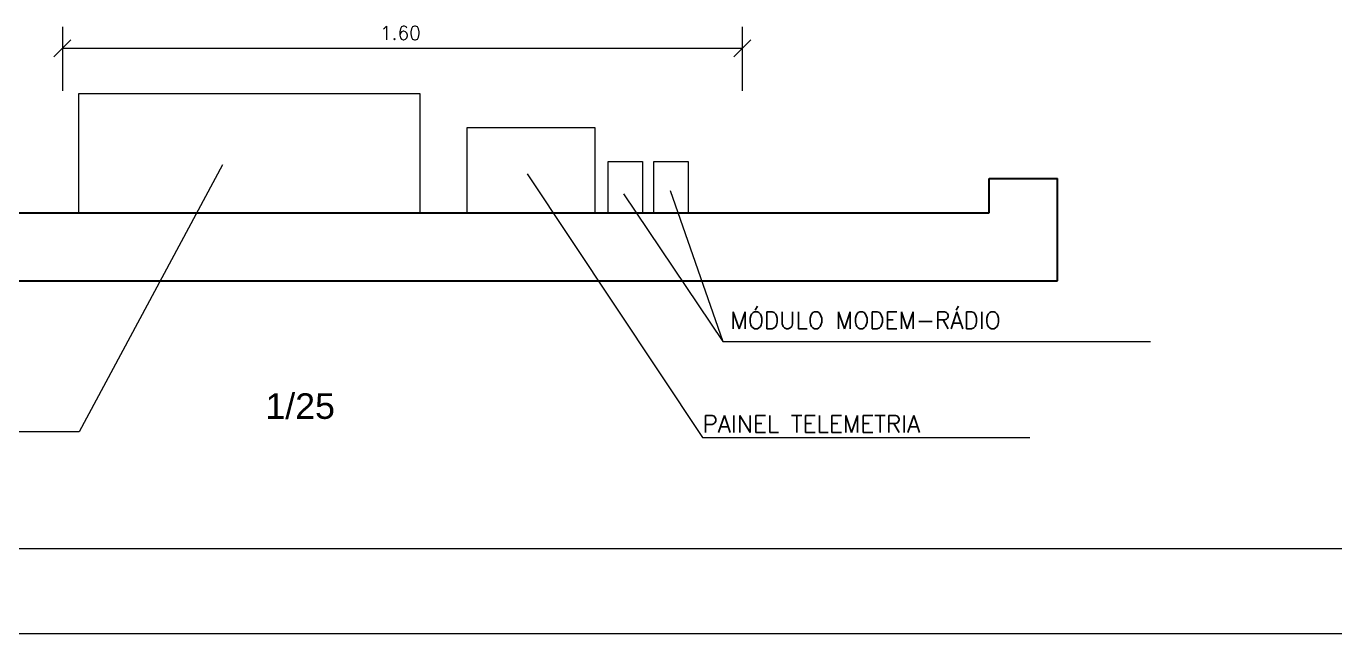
# Model space of a CAD drawing. Extents: x -3017.7 to -2976.7, y -3270.7 to -3256.2.
# Drawn here: x -3003.13 to -2995.46, y -3270.75 to -3267.18 of the extents above; entities that cross this region are included whole.
import ezdxf

# ---------------------------------------------------------------- set-up
doc = ezdxf.new("R2010")
doc.units = 0
doc.header["$MEASUREMENT"] = 0
doc.layers.get('0').update_dxf_attribs({"linetype": 'CONTINUOUS', "lineweight": 5})
for name, color, linetype, lineweight in [('COTAS', 7, 'CONTINUOUS', 0), ('PAREDE', 4, 'CONTINUOUS', 30), ('PRANCHA', 7, 'CONTINUOUS', 0)]:
    doc.layers.add(name, color=color, linetype=linetype, lineweight=lineweight)
doc.styles.get("Standard").update_dxf_attribs({"font": 'romans.shx'})

# ---------------------------------------------------------------- blocks, each defined once
blk = doc.blocks.new('_Oblique')
at = {"color": 0, "linetype": 'ByBlock', "lineweight": -2}
blk.add_line((-0.5, -0.5), (0.5, 0.5), dxfattribs=at)

msp = doc.modelspace()

# ---------------------------------------------------------------- linework, layer by layer
at = {"layer": 'COTAS'}
for p, q in [((-3002.9224, -3267.1825), (-3002.9224, -3267.5584)), ((-2998.9341, -3267.1825), (-2998.9341, -3267.5584)), ((-3002.9224, -3267.3084), (-2998.9341, -3267.3084)), ((-3001.9829, -3267.9926), (-3002.8238, -3269.5612)), ((-3000.1955, -3268.0459), (-2999.1673, -3269.594)), ((-2999.6308, -3268.1623), (-2999.0473, -3269.031)), ((-2999.3569, -3268.1444), (-2999.0473, -3269.031)), ((-2999.0473, -3269.031), (-2996.5404, -3269.031)), ((-3002.8238, -3269.5612), (-3005.5795, -3269.5612)), ((-2999.1673, -3269.594), (-2997.2479, -3269.594))]:
    msp.add_line(p, q, dxfattribs=at)
at = {"layer": 'COTAS', "color": 3}
for points in [[(-3002.8255, -3267.5737), (-3000.8255, -3267.5737), (-3000.8255, -3268.2737), (-3002.8255, -3268.2737)], [(-2999.7983, -3268.2737), (-3000.5483, -3268.2737), (-3000.5483, -3267.7737), (-2999.7983, -3267.7737)], [(-2999.52, -3268.2737), (-2999.72, -3268.2737), (-2999.72, -3267.9737), (-2999.52, -3267.9737)], [(-2999.2521, -3268.2737), (-2999.4521, -3268.2737), (-2999.4521, -3267.9737), (-2999.2521, -3267.9737)]]:
    msp.add_lwpolyline(points, close=True, dxfattribs=at)
at = {"layer": 'PAREDE'}
for p, q in [((-2997.4851, -3268.2737), (-2997.4851, -3268.0737)), ((-2997.4851, -3268.0737), (-2997.0851, -3268.0737)), ((-2997.0851, -3268.6737), (-2997.0851, -3268.0737)), ((-3003.6459, -3268.2737), (-2997.4851, -3268.2737)), ((-3004.0459, -3268.6737), (-2997.0851, -3268.6737))]:
    msp.add_line(p, q, dxfattribs=at)
at = {"layer": 'PRANCHA', "color": 5}
msp.add_line((-2985.6768, -3270.2466), (-3016.4414, -3270.2466), dxfattribs=at)
at = {"layer": 'PRANCHA'}
msp.add_line((-2985.6768, -3270.7466), (-3017.6914, -3270.7466), dxfattribs=at)

# ---------------------------------------------------------------- block references
at = {"layer": 'COTAS', "xscale": 0.1, "yscale": 0.1, "zscale": 0.1, "rotation": 180}
msp.add_blockref('_Oblique', (-3002.9224, -3267.3084), dxfattribs=at)
at = {"layer": 'COTAS', "xscale": 0.1, "yscale": 0.1, "zscale": 0.1}
msp.add_blockref('_Oblique', (-2998.9341, -3267.3084), dxfattribs=at)

# ---------------------------------------------------------------- texts
at = {"layer": 'COTAS'}
msp.add_text('1.60', height=0.08, dxfattribs=at).set_placement((-3001.0597, -3267.2584))
at = {"layer": 'COTAS', "char_height": 0.1, "width": 15.371899, "attachment_point": 1}
for s, insert in [('MÓDULO MODEM-RÁDIO', (-2999.0038, -3268.8555)), ('PAINEL TELEMETRIA', (-2999.1673, -3269.4643))]:
    msp.add_mtext(s, dxfattribs=dict(at, insert=insert))
at = {"layer": 'PRANCHA', "insert": (-3001.7315, -3269.3343), "char_height": 0.15, "width": 3.5, "attachment_point": 1}
msp.add_mtext('{\\fArial|b0|i0|c0|p34;1/25}', dxfattribs=at)

doc.saveas('drawing.dxf')
